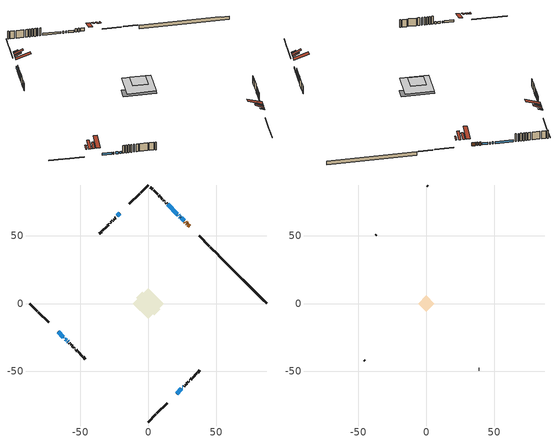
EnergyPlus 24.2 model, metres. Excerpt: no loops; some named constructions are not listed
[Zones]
conditioned space
 floor outside (Floor1 construction): -2.85,0 0,2.85 2.85,0 0,-2.85 z0.91
 floor adiabatic (AdiabaticFloorConstruction): -11.38,0 0,11.38 11.38,0 0,-11.38 z3.35
 floor foundation (Slab1 construction): -8.8,4.38 -4.38,8.8 8.8,-4.38 4.38,-8.8 z-1.32
 wall outside (RimJoist1 construction): 0,-87.2 5.63,-81.57 / -87.2,0 -81.57,-5.63 / 0,87.2 -5.63,81.57 / 51.34,35.86 45.71,41.49 z0.91:1.21
 wall outside (RimJoist2 construction): 6.29,-80.92 13.82,-73.38 / -80.92,-6.29 -73.38,-13.82 / -6.29,80.92 -13.82,73.38 / 45.06,42.14 37.52,49.68 z0.91:1.21
 wall outside (AdiabaticWallConstruction 1): 30.49,56.71 29.25,57.95 / 28.59,58.61 28.29,58.91 / 27.64,59.57 27.05,60.16 z0.91:2.94
 wall outside (AdiabaticWallConstruction): -66.35,-20.85 -62.54,-24.66 / 26.39,60.81 24.21,63 / 20.85,-66.35 24.4,-62.8 / -61.89,-25.32 -61.69,-25.51 / -20.85,66.35 -22.63,64.57 / 23.55,63.65 23.26,63.94 / 25.06,-62.14 25.35,-61.85 / -61.04,-26.16 -60.04,-27.17 / -59.38,-27.82 -58.89,-28.31 / 22.61,64.6 22.06,65.14 / -23.28,63.92 -23.34,63.86 / 21.41,65.79 14.3,72.9 z0.91:2.13
 wall outside (Wall1 construction): 26.01,-61.19 26.54,-60.66 / -58.24,-28.96 -57.7,-29.5 / -24,63.21 -24.53,62.67 / 13.65,73.55 13.11,74.09 z0.91:5.79
 wall outside (Wall2 construction): 27.2,-60 27.44,-59.76 / -57.05,-30.16 -56.81,-30.4 / -25.19,62.01 -25.43,61.77 / 12.46,74.75 12.22,74.99 z0.91:5.79
 wall outside (Wall3 construction): 28.1,-59.11 28.54,-58.66 / -56.15,-31.05 -55.71,-31.49 / -26.08,61.12 -26.53,60.68 / 11.56,75.64 11.12,76.08 z0.91:5.79
 wall outside (Wall4 construction): 29.19,-58.01 29.56,-57.64 / -55.05,-32.15 -54.69,-32.52 / -27.18,60.02 -27.55,59.66 / 10.46,76.74 10.1,77.11 z0.91:5.79
 wall outside (Wall5 construction): 30.22,-56.99 30.49,-56.71 / -54.03,-33.17 -53.75,-33.45 / -28.2,59 -28.48,58.72 / 9.44,77.76 9.16,78.04 z0.91:5.79
 wall outside (Wall6 construction): 31.15,-56.05 32.03,-55.18 / -53.09,-34.11 -52.22,-34.98 / -29.14,58.06 -30.02,57.19 / 8.5,78.7 7.63,79.57 z0.91:5.79
 wall outside (Wall7 construction): 32.68,-54.52 35.75,-51.46 / -51.56,-35.64 -48.5,-38.7 / -30.67,56.53 -33.73,53.47 / 6.97,80.23 3.91,83.29 z0.91:5.79
 wall outside (Wall8 construction): 36.4,-50.8 38.02,-49.18 / -47.84,-39.36 -46.23,-40.97 / -34.39,52.81 -36.01,51.2 / 3.25,83.95 1.64,85.56 z0.91:5.79
 wall foundation (FoundationWall1 construction): 52,35.2,-1.32 52,35.2,0.91 83.68,3.52,0.91 83.68,3.52,0.71 87.2,0,0.71 87.2,0,-1.32
 window (WindowConstruction): -66.35,-20.85 -62.54,-24.66 z0.91:2.13
 window (WindowConstruction 5): 26.39,60.81 24.21,62.99 z0.91:2.13
 window (WindowConstruction 6): 20.85,-66.35 24.4,-62.8 z0.91:2.13
 window (WindowConstruction 1): -61.88,-25.32 -61.7,-25.51 z0.91:2.13
 window (WindowConstruction 7): -20.85,66.35 -22.63,64.57 z0.91:2.13
 window (WindowConstruction 10): 23.55,63.65 23.26,63.94 z0.91:2.13
 window (WindowConstruction 11): 25.06,-62.14 25.35,-61.85 z0.91:2.13
 window (WindowConstruction 2): -61.04,-26.16 -60.04,-27.17 z0.91:2.13
 window (WindowConstruction 3): -59.38,-27.82 -58.89,-28.31 z0.91:2.13
 window (WindowConstruction 8): 22.6,64.6 22.07,65.14 z0.91:2.13
 window (WindowConstruction 9): -23.29,63.92 -23.34,63.86 z0.91:2.13
 window (WindowConstruction 4): 21.41,65.79 14.3,72.9 z0.91:2.13
 door (Door): 30.49,56.71 29.25,57.95 z0.91:2.94
 door (Door 1): 28.59,58.61 28.29,58.91 z0.91:2.94
 door (Door 2): 27.64,59.57 27.05,60.16 z0.91:2.94
 ceiling adiabatic (AdiabaticFloorConstruction): 0,-11.38 11.38,0 0,11.38 -11.38,0 z3.35
 roof outside (Roof1 construction): 14.96,-72.24,5.79 13.11,-70.39,6.66 12.63,-70.88,6.66 14.48,-72.73,5.79; -72.24,-14.96,5.79 -70.39,-13.11,6.66 -70.88,-12.63,6.66 -72.73,-14.48,5.79; -14.96,72.24,5.79 -13.11,70.39,6.66 -12.63,70.88,6.66 -14.48,72.73,5.79; 36.38,50.82,5.79 34.53,48.97,6.66 35.02,48.48,6.66 36.87,50.34,5.79
 roof outside (Roof2 construction): 16.59,-70.61,5.79 13.11,-67.13,8.25 12.14,-68.1,8.25 15.62,-71.58,5.79; -70.61,-16.59,5.79 -67.13,-13.11,8.25 -68.1,-12.14,8.25 -71.58,-15.62,5.79; -16.59,70.61,5.79 -13.11,67.13,8.25 -12.14,68.1,8.25 -15.62,71.58,5.79; 34.75,52.45,5.79 31.27,48.97,8.25 32.24,48,8.25 35.72,51.48,5.79
 roof outside (Roof3 construction): 17.98,-69.22,5.79 15.37,-66.61,7.63 14.64,-67.34,7.63 17.25,-69.95,5.79; -69.22,-17.98,5.79 -66.61,-15.37,7.63 -67.34,-14.64,7.63 -69.95,-17.25,5.79; -17.98,69.22,5.79 -15.37,66.61,7.63 -14.64,67.34,7.63 -17.25,69.95,5.79; 33.36,53.84,5.79 30.75,51.23,7.63 31.48,50.5,7.63 34.09,53.11,5.79
attic - vented
 floor to conditioned space (Floor2 construction Reversed): -6.07,0 0,6.07 6.07,0 0,-6.07 z5.79
 wall outside (Wall9 construction): 38.67,-48.53 39,-48.2 / -45.57,-41.63 -45.25,-41.96 / -36.66,50.54 -36.99,50.22 / 0.98,86.22 0.66,86.55 z0.91:5.79
 roof outside (Roof4 construction): 20.2,-67.01,5.79 14.28,-61.09,8.57 12.73,-62.65,8.57 18.64,-68.56,5.79; -67.01,-20.2,5.79 -61.09,-14.28,8.57 -62.65,-12.73,8.57 -68.56,-18.64,5.79; -20.2,67.01,5.79 -14.28,61.09,8.57 -12.73,62.65,8.57 -18.64,68.56,5.79; 31.15,56.05,5.79 25.24,50.14,8.57 26.79,48.58,8.57 32.71,54.5,5.79
[Construction]
Floor2 construction: ceiling loosefill ins, ceiling stud and cavity, gypsum board
[EnergyManagementSystem:Program]
component_loads_program: Set loads_htg_walls = 0; Set loads_htg_rim_joists = 0; Set loads_htg_foundation_walls = 0; Set loads_htg_floors = 0; Set loads_htg_slabs = 0; Set loads_htg_ceilings = 0; Set loads_htg_roofs = 0; Set loads_htg_windows_conduction = 0; Set loads_htg_windows_solar = 0; Set loads_htg_doors = 0; Set loads_htg_skylights_conduction = 0; Set loads_htg_skylights_solar = 0; Set loads_htg_internal_mass = 0; Set loads_htg_intgains = 0; Set loads_htg_lighting = 0; Set loads_htg_infil = 0; Set loads_htg_mechvent = 0; Set loads_htg_natvent = 0; Set loads_htg_whf = 0; Set loads_htg_ducts = 0; Set loads_clg_walls = 0; Set loads_clg_rim_joists = 0; Set loads_clg_foundation_walls = 0; Set loads_clg_floors = 0; Set loads_clg_slabs = 0; Set loads_clg_ceilings = 0; Set loads_clg_roofs = 0; Set loads_clg_windows_conduction = 0; Set loads_clg_windows_solar = 0; Set loads_clg_doors = 0; Set loads_clg_skylights_conduction = 0; Set loads_clg_skylights_solar = 0; Set loads_clg_internal_mass = 0; Set loads_clg_intgains = 0; Set loads_clg_lighting = 0; Set loads_clg_infil = 0; Set loads_clg_mechvent = 0; Set loads_clg_natvent = 0; Set loads_clg_whf = 0; Set loads_clg_ducts = 0; Set hr_walls = 0; Set hr_walls = hr_walls + s_conv_26 + s_ig_26 + s_sol_26 + s_lgt_26 + s_surf_26; Set hr_walls = hr_walls + s_conv_27 + s_ig_27 + s_sol_27 + s_lgt_27 + s_surf_27; Set hr_walls = hr_walls + s_conv_28 + s_ig_28 + s_sol_28 + s_lgt_28 + s_surf_28; Set hr_walls = hr_walls + s_conv_29 + s_ig_29 + s_sol_29 + s_lgt_29 + s_surf_29; Set hr_walls = hr_walls + s_conv_30 + s_ig_30 + s_sol_30 + s_lgt_30 + s_surf_30; Set hr_walls = hr_walls + s_conv_31 + s_ig_31 + s_sol_31 + s_lgt_31 + s_surf_31; Set hr_walls = hr_walls + s_conv_32 + s_ig_32 + s_sol_32 + s_lgt_32 + s_surf_32; Set hr_walls = hr_walls + s_conv_33 + s_ig_33 + s_sol_33 + s_lgt_33 + s_surf_33; Set hr_walls = hr_walls + s_conv_34 + s_ig_34 + s_sol_34 + s_lgt_34 + s_surf_34; Set hr_walls = hr_walls + s_conv_35 + s_ig_35 + s_sol_35 + s_lgt_35 + s_surf_35; Set hr_walls = hr_walls + s_conv_36 + s_ig_36 + s_sol_36 + s_lgt_36 + s_surf_36; Set hr_walls = hr_walls + s_conv_37 + s_ig_37 + s_sol_37 + s_lgt_37 + s_surf_37; Set hr_walls = hr_walls + s_conv_38 + s_ig_38 + s_sol_38 + s_lgt_38 + s_surf_38; Set hr_walls = hr_walls + s_conv_39 + s_ig_39 + s_sol_39 + s_lgt_39 + s_surf_39; Set hr_walls = hr_walls + s_conv_40 + s_ig_40 + s_sol_40 + s_lgt_40 + s_surf_40; Set hr_walls = hr_walls + s_conv_41 + s_ig_41 + s_sol_41 + s_lgt_41 + s_surf_41; Set hr_walls = hr_walls + s_conv_42 + s_ig_42 + s_sol_42 + s_lgt_42 + s_surf_42; Set hr_walls = hr_walls + s_conv_43 + s_ig_43 + s_sol_43 + s_lgt_43 + s_surf_43; Set hr_walls = hr_walls + s_conv_44 + s_ig_44 + s_sol_44 + s_lgt_44 + s_surf_44; Set hr_walls = hr_walls + s_conv_45 + s_ig_45 + s_sol_45 + s_lgt_45 + s_surf_45; Set hr_walls = hr_walls + s_conv_46 + s_ig_46 + s_sol_46 + s_lgt_46 + s_surf_46; Set hr_walls = hr_walls + s_conv_47 + s_ig_47 + s_sol_47 + s_lgt_47 + s_surf_47; Set hr_walls = hr_walls + s_conv_48 + s_ig_48 + s_sol_48 + s_lgt_48 + s_surf_48; Set hr_walls = hr_walls + s_conv_49 + s_ig_49 + s_sol_49 + s_lgt_49 + s_surf_49; Set hr_walls = hr_walls + s_conv_50 + s_ig_50 + s_sol_50 + s_lgt_50 + s_surf_50; Set hr_walls = hr_walls + s_conv_51 + s_ig_51 + s_sol_51 + s_lgt_51 + s_surf_51; Set hr_walls = hr_walls + s_conv_52 + s_ig_52 + s_sol_52 + s_lgt_52 + s_surf_52; Set hr_walls = hr_walls + s_conv_53 + s_ig_53 + s_sol_53 + s_lgt_53 + s_surf_53; Set hr_walls = hr_walls + s_conv_54 + s_ig_54 + s_sol_54 + s_lgt_54 + s_surf_54; Set hr_walls = hr_walls + s_conv_55 + s_ig_55 + s_sol_55 + s_lgt_55 + s_surf_55; Set hr_walls = hr_walls + s_conv_56 + s_ig_56 + s_sol_56 + s_lgt_56 + s_surf_56; Set hr_walls = hr_walls + s_conv_57 + s_ig_57 + s_sol_57 + s_lgt_57 + s_surf_57; Set hr_rim_joists = 0; Set hr_rim_joists = hr_rim_joists + s_conv_5 + s_ig_5 + s_sol_5 + s_lgt_5 + s_surf_5; Set hr_rim_joists = hr_rim_joists + s_conv_6 + s_ig_6 + s_sol_6 + s_lgt_6 + s_surf_6; Set hr_rim_joists = hr_rim_joists + s_conv_7 + s_ig_7 + s_sol_7 + s_lgt_7 + s_surf_7; Set hr_rim_joists = hr_rim_joists + s_conv_8 + s_ig_8 + s_sol_8 + s_lgt_8 + s_surf_8; Set hr_rim_joists = hr_rim_joists + s_conv_9 + s_ig_9 + s_sol_9 + s_lgt_9 + s_surf_9; Set hr_rim_joists = hr_rim_joists + s_conv_10 + s_ig_10 + s_sol_10 + s_lgt_10 + s_surf_10; Set hr_rim_joists = hr_rim_joists + s_conv_11 + s_ig_11 + s_sol_11 + s_lgt_11 + s_surf_11; Set hr_rim_joists = hr_rim_joists + s_conv_12 + s_ig_12 + s_sol_12 + s_lgt_12 + s_surf_12; Set hr_foundation_walls = 0; Set hr_foundation_walls = hr_foundation_walls + s_conv_2 + s_ig_2 + s_sol_2 + s_lgt_2 + s_surf_2; Set hr_floors = 0; Set hr_floors = hr_floors + s_conv + s_ig + s_sol + s_lgt + s_surf; Set hr_slabs = 0; Set hr_slabs = hr_slabs + s_conv_25 + s_ig_25 + s_sol_25 + s_lgt_25 + s_surf_25; Set hr_ceilings = 0; Set hr_ceilings = hr_ceilings + s_conv_1 + s_ig_1 + s_sol_1 + s_lgt_1 + s_surf_1; Set hr_roofs = 0; Set hr_roofs = hr_roofs + s_conv_13 + s_ig_13 + s_sol_13 + s_lgt_13 + s_surf_13; Set hr_roofs = hr_roofs + s_conv_14 + s_ig_14 + s_sol_14 + s_lgt_14 + s_surf_14; Set hr_roofs = hr_roofs + s_conv_15 + s_ig_15 + s_sol_15 + s_lgt_15 + s_surf_15; Set hr_roofs = hr_roofs + s_conv_16 + s_ig_16 + s_sol_16 + s_lgt_16 + s_surf_16; Set hr_roofs = hr_roofs + s_conv_17 + s_ig_17 + s_sol_17 + s_lgt_17 + s_surf_17; Set hr_roofs = hr_roofs + s_conv_18 + s_ig_18 + s_sol_18 + s_lgt_18 + s_surf_18; Set hr_roofs = hr_roofs + s_conv_19 + s_ig_19 + s_sol_19 + s_lgt_19 + s_surf_19; Set hr_roofs = hr_roofs + s_conv_20 + s_ig_20 + s_sol_20 + s_lgt_20 + s_surf_20; Set hr_roofs = hr_roofs + s_conv_21 + s_ig_21 + s_sol_21 + s_lgt_21 + s_surf_21; Set hr_roofs = hr_roofs + s_conv_22 + s_ig_22 + s_sol_22 + s_lgt_22 + s_surf_22; Set hr_roofs = hr_roofs + s_conv_23 + s_ig_23 + s_sol_23 + s_lgt_23 + s_surf_23; Set hr_roofs = hr_roofs + s_conv_24 + s_ig_24 + s_sol_24 + s_lgt_24 + s_surf_24; Set hr_windows_conduction = 0; Set hr_windows_conduction = hr_windows_conduction + ss_conv_3; Set hr_windows_conduction = hr_windows_conduction + ss_ig_3; Set hr_windows_conduction = hr_windows_conduction + ss_surf_3; Set hr_windows_conduction = hr_windows_conduction + ss_conv_4; Set hr_windows_conduction = hr_windows_conduction + ss_ig_4; Set hr_windows_conduction = hr_windows_conduction + ss_surf_4; Set hr_windows_conduction = hr_windows_conduction + ss_conv_5; Set hr_windows_conduction = hr_windows_conduction + ss_ig_5; Set hr_windows_conduction = hr_windows_conduction + ss_surf_5; Set hr_windows_conduction = hr_windows_conduction + ss_conv_6; Set hr_windows_conduction = hr_windows_conduction + ss_ig_6; Set hr_windows_conduction = hr_windows_conduction + ss_surf_6; Set hr_windows_conduction = hr_windows_conduction + ss_conv_7; Set hr_windows_conduction = hr_windows_conduction + ss_ig_7; Set hr_windows_conduction = hr_windows_conduction + ss_surf_7; Set hr_windows_conduction = hr_windows_conduction + ss_conv_8; Set hr_windows_conduction = hr_windows_conduction + ss_ig_8; Set hr_windows_conduction = hr_windows_conduction + ss_surf_8; Set hr_windows_conduction = hr_windows_conduction + ss_conv_9; Set hr_windows_conduction = hr_windows_conduction + ss_ig_9; Set hr_windows_conduction = hr_windows_conduction + ss_surf_9; Set hr_windows_conduction = hr_windows_conduction + ss_conv_10; Set hr_windows_conduction = hr_windows_conduction + ss_ig_10; Set hr_windows_conduction = hr_windows_conduction + ss_surf_10; Set hr_windows_conduction = hr_windows_conduction + ss_conv_11; Set hr_windows_conduction = hr_windows_conduction + ss_ig_11; Set hr_windows_conduction = hr_windows_conduction + ss_surf_11; Set hr_windows_conduction = hr_windows_conduction + ss_conv_12; Set hr_windows_conduction = hr_windows_conduction + ss_ig_12; Set hr_windows_conduction = hr_windows_conduction + ss_surf_12; Set hr_windows_conduction = hr_windows_conduction + ss_conv_13; Set hr_windows_conduction = hr_windows_conduction + ss_ig_13; Set hr_windows_conduction = hr_windows_conduction + ss_surf_13; Set hr_windows_conduction = hr_windows_conduction + ss_conv_14; Set hr_windows_conduction = hr_windows_conduction + ss_ig_14; Set hr_windows_conduction = hr_windows_conduction + ss_surf_14; Set hr_windows_solar = 0; Set hr_windows_solar = hr_windows_solar - ss_trans_in * ZoneTimestep * 3600 + ss_back_out * ZoneTimestep * 3600 + ss_trans_out * ZoneTimestep * 3600; Set hr_windows_solar = hr_windows_solar - ss_trans_in_1 * ZoneTimestep * 3600 + ss_back_out_1 * ZoneTimestep * 3600 + ss_trans_out_1 * ZoneTimestep * 3600; Set hr_windows_solar = hr_windows_solar - ss_trans_in_2 * ZoneTimestep * 3600 + ss_back_out_2 * ZoneTimestep * 3600 + ss_trans_out_2 * ZoneTimestep * 3600; Set hr_windows_solar = hr_windows_solar - ss_trans_in_3 * ZoneTimestep * 3600 + ss_back_out_3 * ZoneTimestep * 3600 + ss_trans_out_3 * ZoneTimestep * 3600; Set hr_windows_solar = hr_windows_solar - ss_trans_in_4 * ZoneTimestep * 3600 + ss_back_out_4 * ZoneTimestep * 3600 + ss_trans_out_4 * ZoneTimestep * 3600; Set hr_windows_solar = hr_windows_solar - ss_trans_in_5 * ZoneTimestep * 3600 + ss_back_out_5 * ZoneTimestep * 3600 + ss_trans_out_5 * ZoneTimestep * 3600; Set hr_windows_solar = hr_windows_solar - ss_trans_in_6 * ZoneTimestep * 3600 + ss_back_out_6 * ZoneTimestep * 3600 + ss_trans_out_6 * ZoneTimestep * 3600; Set hr_windows_solar = hr_windows_solar - ss_trans_in_7 * ZoneTimestep * 3600 + ss_back_out_7 * ZoneTimestep * 3600 + ss_trans_out_7 * ZoneTimestep * 3600; Set hr_windows_solar = hr_windows_solar - ss_trans_in_8 * ZoneTimestep * 3600 + ss_back_out_8 * ZoneTimestep * 3600 + ss_trans_out_8 * ZoneTimestep * 3600; Set hr_windows_solar = hr_windows_solar - ss_trans_in_9 * ZoneTimestep * 3600 + ss_back_out_9 * ZoneTimestep * 3600 + ss_trans_out_9 * ZoneTimestep * 3600; Set hr_windows_solar = hr_windows_solar - ss_trans_in_10 * ZoneTimestep * 3600 + ss_back_out_10 * ZoneTimestep * 3600 + ss_trans_out_10 * ZoneTimestep * 3600; Set hr_windows_solar = hr_windows_solar - ss_trans_in_11 * ZoneTimestep * 3600 + ss_back_out_11 * ZoneTimestep * 3600 + ss_trans_out_11 * ZoneTimestep * 3600; Set hr_doors = 0; Set hr_doors = hr_doors + ss_sol; Set hr_doors = hr_doors + ss_lgt; Set hr_doors = hr_doors + ss_conv; Set hr_doors = hr_doors + ss_ig; Set hr_doors = hr_doors + ss_surf; Set hr_doors = hr_doors + ss_sol_1; Set hr_doors = hr_doors + ss_lgt_1; Set hr_doors = hr_doors + ss_conv_1; Set hr_doors = hr_doors + ss_ig_1; Set hr_doors = hr_doors + ss_surf_1; Set hr_doors = hr_doors + ss_sol_2; Set hr_doors = hr_doors + ss_lgt_2; Set hr_doors = hr_doors + ss_conv_2; Set hr_doors = hr_doors + ss_ig_2; Set hr_doors = hr_doors + ss_surf_2; Set hr_skylights_conduction = 0; Set hr_skylights_solar = 0; Set hr_internal_mass = 0; Set hr_internal_mass = hr_internal_mass + s_conv_3 + s_ig_3 + s_sol_3 + s_lgt_3 + s_surf_3; Set hr_internal_mass = hr_internal_mass + s_conv_4 + s_ig_4 + s_sol_4 + s_lgt_4 + s_surf_4; Set hr_internal_mass = hr_internal_mass + im_conv + im_ig + im_sol + im_lgt + im_surf; Set hr_internal_mass = hr_internal_mass + im_conv_1 + im_ig_1 + im_sol_1 + im_lgt_1 + im_surf_1; Set hr_intgains = 0; Set hr_intgains = hr_intgains - ig_ee_conv - ig_ee_rad - ig_ee_conv_1 - ig_ee_rad_1 - ig_ee_conv_2 - ig_ee_rad_2 - ig_ee_conv_3 - ig_ee_rad_3 - ig_ee_conv_4 - ig_ee_rad_4 - ig_ee_conv_5 - ig_ee_rad_5 - ig_ee_conv_6 - ig_ee_rad_6 - ig_oe_conv - ig_oe_rad - ig_oe_conv_1 - ig_oe_rad_1 - ig_oe_conv_2 - ig_oe_rad_2 - ig_oe_conv_3 - ig_oe_rad_3 - ig_oe_conv_4 - ig_oe_rad_4 - ig_ppl_conv - ig_ppl_rad; Set hr_lighting = 0; Set hr_lighting = hr_lighting - ig_lgt_conv - ig_lgt_rad - ig_lgt_vis; Set hr_infil = 0; Set hr_infil = hr_infil - airflow_gain + airflow_loss; Set hr_natvent = 0; Set hr_natvent = hr_natvent - airflow_gain_1 + airflow_loss_1; Set hr_whf = 0; Set hr_whf = hr_whf - airflow_gain_2 + airflow_loss_2; Set hr_mechvent = 0; Set hr_mechvent = hr_mechvent - mv_conv - mv_rad - mv_conv_1 - mv_rad_1 - mv_conv_2 - mv_rad_2 - mv_conv_3 - mv_rad_3; Set hr_ducts = 0; Set hr_intgains = hr_intgains + dhw_loss * (1.0*(1-dhw_rtf) + 1.0*dhw_rtf); Set htg_mode = 0; Set clg_mode = 0; If (htg_load_cond > 0); Set htg_mode = 1.0; ElseIf (clg_load_cond > 0); Set clg_mode = 1.0; Else; Set htg_season = 0; Set clg_season = 0; If ((DayOfYear >= 1) && (DayOfYear <= 365)); Set clg_season = 1; EndIf; If ((DayOfYear >= 1) && (DayOfYear <= 365)); Set htg_season = 1; EndIf; If ((airflow_gain_1 <> 0) || (airflow_loss_1 <> 0)) && (clg_season == 1); Set clg_mode = 1.0; ElseIf ((airflow_gain_2 <> 0) || (airflow_loss_2 <> 0)) && (clg_season == 1); Set clg_mode = 1.0; Else; Set Tmid_setpoint = (htg_sp_s_1 + clg_sp_s_1) / 2; If (tin_s_1 > Tmid_setpoint) && (clg_season == 1); Set clg_mode = 1.0; ElseIf (tin_s_1 < Tmid_setpoint) && (htg_season == 1); Set htg_mode = 1.0; EndIf; EndIf; EndIf; Set loads_htg_walls = loads_htg_walls + (hr_walls * htg_mode * 1); Set loads_htg_rim_joists = loads_htg_rim_joists + (hr_rim_joists * htg_mode * 1); Set loads_htg_foundation_walls = loads_htg_foundation_walls + (hr_foundation_walls * htg_mode * 1); Set loads_htg_floors = loads_htg_floors + (hr_floors * htg_mode * 1); Set loads_htg_slabs = loads_htg_slabs + (hr_slabs * htg_mode * 1); Set loads_htg_ceilings = loads_htg_ceilings + (hr_ceilings * htg_mode * 1); Set loads_htg_roofs = loads_htg_roofs + (hr_roofs * htg_mode * 1); Set loads_htg_windows_conduction = loads_htg_windows_conduction + (hr_windows_conduction * htg_mode * 1); Set loads_htg_windows_solar = loads_htg_windows_solar + (hr_windows_solar * htg_mode * 1); Set loads_htg_doors = loads_htg_doors + (hr_doors * htg_mode * 1); Set loads_htg_skylights_conduction = loads_htg_skylights_conduction + (hr_skylights_conduction * htg_mode * 1); Set loads_htg_skylights_solar = loads_htg_skylights_solar + (hr_skylights_solar * htg_mode * 1); Set loads_htg_internal_mass = loads_htg_internal_mass + (hr_internal_mass * htg_mode * 1); Set loads_htg_intgains = loads_htg_intgains + (hr_intgains * htg_mode * 1); Set loads_htg_lighting = loads_htg_lighting + (hr_lighting * htg_mode * 1); Set loads_htg_infil = loads_htg_infil + (hr_infil * htg_mode * 1); Set loads_htg_mechvent = loads_htg_mechvent + (hr_mechvent * htg_mode * 1); Set loads_htg_natvent = loads_htg_natvent + (hr_natvent * htg_mode * 1); Set loads_htg_whf = loads_htg_whf + (hr_whf * htg_mode * 1); Set loads_htg_ducts = loads_htg_ducts + (hr_ducts * htg_mode * 1); Set loads_clg_walls = loads_clg_walls + (-hr_walls * clg_mode * 1); Set loads_clg_rim_joists = loads_clg_rim_joists + (-hr_rim_joists * clg_mode * 1); Set loads_clg_foundation_walls = loads_clg_foundation_walls + (-hr_foundation_walls * clg_mode * 1); Set loads_clg_floors = loads_clg_floors + (-hr_floors * clg_mode * 1); Set loads_clg_slabs = loads_clg_slabs + (-hr_slabs * clg_mode * 1); Set loads_clg_ceilings = loads_clg_ceilings + (-hr_ceilings * clg_mode * 1); Set loads_clg_roofs = loads_clg_roofs + (-hr_roofs * clg_mode * 1); Set loads_clg_windows_conduction = loads_clg_windows_conduction + (-hr_windows_conduction * clg_mode * 1); Set loads_clg_windows_solar = loads_clg_windows_solar + (-hr_windows_solar * clg_mode * 1); Set loads_clg_doors = loads_clg_doors + (-hr_doors * clg_mode * 1); Set loads_clg_skylights_conduction = loads_clg_skylights_conduction + (-hr_skylights_conduction * clg_mode * 1); Set loads_clg_skylights_solar = loads_clg_skylights_solar + (-hr_skylights_solar * clg_mode * 1); Set loads_clg_internal_mass = loads_clg_internal_mass + (-hr_internal_mass * clg_mode * 1); Set loads_clg_intgains = loads_clg_intgains + (-hr_intgains * clg_mode * 1); Set loads_clg_lighting = loads_clg_lighting + (-hr_lighting * clg_mode * 1); Set loads_clg_infil = loads_clg_infil + (-hr_infil * clg_mode * 1); Set loads_clg_mechvent = loads_clg_mechvent + (-hr_mechvent * clg_mode * 1); Set loads_clg_natvent = loads_clg_natvent + (-hr_natvent * clg_mode * 1); Set loads_clg_whf = loads_clg_whf + (-hr_whf * clg_mode * 1); Set loads_clg_ducts = loads_clg_ducts + (-hr_ducts * clg_mode * 1)
fridge_schedule_program: Set Tin = fridge_tin_s*(9.0/5.0)+32.0; Set fridge_schedule_act = 0; If (Hour == 0); Set fridge_schedule_act = (-0.487+0.019*Tin); ElseIf (Hour == 1); Set fridge_schedule_act = (-0.34+0.016*Tin); ElseIf (Hour == 2); Set fridge_schedule_act = (-0.37+0.017*Tin); ElseIf (Hour == 3); Set fridge_schedule_act = (-0.361+0.016*Tin); ElseIf (Hour == 4); Set fridge_schedule_act = (-0.515+0.018*Tin); ElseIf (Hour == 5); Set fridge_schedule_act = (-0.684+0.021*Tin); ElseIf (Hour == 6); Set fridge_schedule_act = (-0.471+0.019*Tin); ElseIf (Hour == 7); Set fridge_schedule_act = (-0.159+0.015*Tin); ElseIf (Hour == 8); Set fridge_schedule_act = (-0.079+0.015*Tin); ElseIf (Hour == 9); Set fridge_schedule_act = (-0.417+0.019*Tin); ElseIf (Hour == 10); Set fridge_schedule_act = (-0.411+0.018*Tin); ElseIf (Hour == 11); Set fridge_schedule_act = (-0.386+0.018*Tin); ElseIf (Hour == 12); Set fridge_schedule_act = (-0.24+0.016*Tin); ElseIf (Hour == 13); Set fridge_schedule_act = (-0.314+0.017*Tin); ElseIf (Hour == 14); Set fridge_schedule_act = (-0.16+0.015*Tin); ElseIf (Hour == 15); Set fridge_schedule_act = (-0.121+0.015*Tin); ElseIf (Hour == 16); Set fridge_schedule_act = (-0.469+0.02*Tin); ElseIf (Hour == 17); Set fridge_schedule_act = (-0.412+0.02*Tin); ElseIf (Hour == 18); Set fridge_schedule_act = (-0.091+0.017*Tin); ElseIf (Hour == 19); Set fridge_schedule_act = (0.077+0.014*Tin); ElseIf (Hour == 20); Set fridge_schedule_act = (-0.118+0.016*Tin); ElseIf (Hour == 21); Set fridge_schedule_act = (-0.247+0.017*Tin); ElseIf (Hour == 22); Set fridge_schedule_act = (-0.445+0.019*Tin); ElseIf (Hour == 23); Set fridge_schedule_act = (-0.544+0.02*Tin); EndIf
infil_program: Set p_m = 0.14; Set p_s = 0.22; Set s_m = 270; Set s_s = 370; Set z_m = 9.99744; Set z_s = 5.702473411804228; Set f_t = (((s_m/z_m)^p_m)*((z_s/s_s)^p_s)); Set Tdiff = tin_s-tout_s; Set dT = @Abs Tdiff; Set c = 0.0865; Set Cs = 0.1063; Set Cw = 0.1513; Set n = 0.65; Set sft = (f_t*0.54); Set temp1 = ((c*Cw)*((sft*site_vw_s)^(2*n)))^2; Set Qinf = (((c*Cs*(dT^n))^2)+temp1)^0.5; Set Qinf = (@Max Qinf 0); Set mech_vent_house_fan_sensible_load_act = 0.0; Set mech_vent_house_fan_latent_load_act = 0.0; Set OASupInPb = out_pb_s; Set OASupInTemp = tout_s; Set OASupInW = out_wt_s; Set OASupRho = (@RhoAirFnPbTdbW OASupInPb OASupInTemp OASupInW); Set OASupCp = (@CpAirFnW OASupInW); Set OASupInEnth = (@HFnTdbW OASupInTemp OASupInW); Set ZoneTemp = tin_s; Set ZoneW = win_s; Set ZoneCp = (@CpAirFnW ZoneW); Set ZoneAirEnth = (@HFnTdbW ZoneTemp ZoneW); Set mech_vent_house_fan_cfis_act = 0.0; Set QWHV_cfis_sup = 0.0; Set QWHV_cfis_suppl_sup = 0.0; Set QWHV_cfis_suppl_exh = 0.0; Set Qrange = 0; Set Qbath = 0; Set Qdryer = 0; Set Qdryer = Qdryer + 0.0001 * clothes_dryer_exhaust_0_sch_s; Set QWHV_sup = 0.0; Set QWHV_exh = 0.0094; Set Qsupply = QWHV_sup + QWHV_cfis_sup + QWHV_cfis_suppl_sup; Set Qexhaust = Qrange + Qbath + Qdryer + QWHV_exh + QWHV_cfis_suppl_exh; Set Qfan = (@Max Qexhaust Qsupply); Set Qducts = 0; If Qducts < 0; Set Qsupply = Qsupply - Qducts; Else; Set Qexhaust = Qexhaust + Qducts; EndIf; Set Qfan_with_ducts = (@Max Qexhaust Qsupply); Set Qimb = (@Abs (Qsupply - Qexhaust)); If Qinf + Qimb > 0; Set Qtot = Qfan_with_ducts + (Qinf^2) / (Qinf + Qimb); Else; Set Qtot = Qfan_with_ducts; EndIf; Set Qinf_adj = Qtot - Qfan; Set infil_flow_act = Qinf_adj; Set infil_program_Qinf = Qinf_adj; Set infil_program_Qfan = Qfan; Set Qload = Qfan; Set Effectiveness_Sens = 0.0; Set Effectiveness_Lat = 0.0; Set Fan_MFR = Qload * OASupRho; Set ZoneInEnth = OASupInEnth; Set ZoneInTemp = OASupInTemp; Set FanTotalToCond = Fan_MFR * (ZoneInEnth - ZoneAirEnth); Set FanSensToCond = Fan_MFR * ZoneCp * (ZoneInTemp - ZoneTemp); Set FanLatToCond = FanTotalToCond - FanSensToCond; Set mech_vent_house_fan_sensible_load_act = mech_vent_house_fan_sensible_load_act + FanSensToCond; Set mech_vent_house_fan_latent_load_act = mech_vent_house_fan_latent_load_act + FanLatToCond
natural_vent_program: Set Tin = tin_s; Set Tout = tout_s; Set Wout = out_wt_s; Set Pbar = out_pb_s; Set Phiout = (@RhFnTdbWPb Tout Wout Pbar); Set MaxHR = 0.0115; Set Tnvsp = (htg_sp_s + clg_sp_s) / 2; Set NVavail = natural_vent_s; Set ClgSsnAvail = cool_season; Set Qnv = 0; Set Qwhf = 0; Set whole_house_fan_mix_act = 0; Set whole_house_fan_act = 0; If ((Wout < MaxHR) && (Tin > Tout) && (Tin > Tnvsp) && (ClgSsnAvail > 0)); Set WHF_Flow = 0; Set Adj = (Tin-Tnvsp)/(Tin-Tout); Set Adj = (@Min Adj 1); Set Adj = (@Max Adj 0); If (WHF_Flow > 0); Set Qwhf = WHF_Flow*Adj; Set whole_house_fan_mix_act = WHF_Flow*Adj; Set WHF_W = 0; Set whole_house_fan_act = WHF_W*Adj; ElseIf (NVavail > 0); Set NVArea = 0.0; Set Cs = 0.00020974007676465283; Set Cw = 3.3902899069050296e-05; Set Tdiff = Tin-Tout; Set dT = (@Abs Tdiff); Set Vwind = site_vw_s; Set SGNV = NVArea*Adj*((((Cs*dT)+(Cw*(Vwind^2)))^0.5)/1000); Set MaxNV = 5.215000369462272; Set Qnv = (@Min SGNV MaxNV); EndIf; EndIf; Set natural_vent_flow_act = Qnv; Set whole_house_fan_flow_act = Qwhf; Set natural_vent_program_Qnv = Qnv; Set natural_vent_program_Qwhf = Qwhf
total_airflows_program: Set total_infil_flow_rate = 0; Set total_mechvent_flow_rate = 0; Set total_natvent_flow_rate = 0; Set total_whf_flow_rate = 0; Set total_infil_flow_rate = total_infil_flow_rate + (infil_program_Qinf * 1); Set total_mechvent_flow_rate = total_mechvent_flow_rate + (infil_program_Qfan * 1); Set total_natvent_flow_rate = total_natvent_flow_rate + (natural_vent_program_Qnv * 1); Set total_whf_flow_rate = total_whf_flow_rate + (natural_vent_program_Qwhf * 1)
total_loads_program: Set loads_htg_tot = 0; Set loads_clg_tot = 0; If htg_load_cond > 0; Set loads_htg_tot = loads_htg_tot + (htg_load_cond - clg_load_cond) * 1.0; EndIf; Set loads_htg_tot = (@Max loads_htg_tot 0); If clg_load_cond > 0; Set loads_clg_tot = loads_clg_tot + (clg_load_cond - htg_load_cond) * 1.0; EndIf; Set loads_clg_tot = (@Max loads_clg_tot 0)
unit_heater_supply_fan_disaggregate_program: Set unit_heater_supply_fan_primary_htg = 0; If unit_heater_htg_coil_s > 0; Set unit_heater_supply_fan_primary_htg = unit_heater_supply_fan_s; EndIf
unmet_hours_program: Set htg_unmet_hours = 0; Set clg_unmet_hours = 0; Set unit_htg_unmet_hours = 0; If ((DayOfYear >= 1) && (DayOfYear <= 365)); Set unit_htg_unmet_hours = unit_htg_unmet_hours + conditioned_space_htg_unmet_s; If unit_htg_unmet_hours > htg_unmet_hours; Set htg_unmet_hours = unit_htg_unmet_hours; EndIf; EndIf; Set unit_clg_unmet_hours = 0; If ((DayOfYear >= 1) && (DayOfYear <= 365)); Set unit_clg_unmet_hours = unit_clg_unmet_hours + conditioned_space_clg_unmet_s; If unit_clg_unmet_hours > clg_unmet_hours; Set clg_unmet_hours = unit_clg_unmet_hours; EndIf; EndIf
water_heater_EC_adj: If WarmupFlag == 0; Set dhw_e_cons = water_heater_energy + water_heater_on_cycle_parasitic + water_heater_off_cycle_parasitic; Set water_heater_ec_adj_act = 0.0 * dhw_e_cons / 1; EndIf
[EnergyManagementSystem:ProgramCallingManager]
air_source_heat_pump_supply_fan_disaggregate_program_calling_manager: EndOfSystemTimestepBeforeHVACReporting; air_source_heat_pump_supply_fan_disaggregate_program
component_loads_program_calling_manager: EndOfZoneTimestepAfterZoneReporting; component_loads_program
fridge_schedule_program_calling_manager: BeginZoneTimestepAfterInitHeatBalance; fridge_schedule_program
infil_program_calling_manager: BeginZoneTimestepAfterInitHeatBalance; infil_program
natural_vent_program_calling_manager: BeginZoneTimestepAfterInitHeatBalance; natural_vent_program
total_airflows_program_calling_manager: EndOfZoneTimestepAfterZoneReporting; total_airflows_program
total_loads_program_calling_manager: EndOfZoneTimestepAfterZoneReporting; total_loads_program
unit_heater_supply_fan_disaggregate_program_calling_manager: EndOfSystemTimestepBeforeHVACReporting; unit_heater_supply_fan_disaggregate_program
unmet_hours_program_calling_manager: EndOfZoneTimestepBeforeZoneReporting; unmet_hours_program
water_heater_EC_adj_ProgramManager: EndOfSystemTimestepBeforeHVACReporting; water_heater_EC_adj
[EnergyManagementSystem:OutputVariable] Type of Data in Variable=Summed
Name | EMS Variable | Update Frequency | EMS Program or Subroutine | Units
air source heat pump supply fan disaggregate clg | air_source_heat_pump_supply_fan_clg | SystemTimestep | air_source_heat_pump_supply_fan_disaggregate_program | J
air source heat pump supply fan disaggregate htg backup | air_source_heat_pump_supply_fan_backup_htg | SystemTimestep | air_source_heat_pump_supply_fan_disaggregate_program | J
air source heat pump supply fan disaggregate htg primary | air_source_heat_pump_supply_fan_primary_htg | SystemTimestep | air_source_heat_pump_supply_fan_disaggregate_program | J
unit heater supply fan disaggregate htg primary | unit_heater_supply_fan_primary_htg | SystemTimestep | unit_heater_supply_fan_disaggregate_program | J
loads_htg_tot_peakload_outvar; loads_htg_tot_annual_outvar; Energy Management System Output Variable 1; Energy Management System Output Variable 45 | loads_htg_tot | ZoneTimestep | total_loads_program | J
loads_clg_tot_peakload_outvar; loads_clg_tot_annual_outvar; Energy Management System Output Variable 2; Energy Management System Output Variable 46 | loads_clg_tot | ZoneTimestep | total_loads_program | J
htg_unmet_hours_annual_outvar; Energy Management System Output Variable 3 | htg_unmet_hours | ZoneTimestep | unmet_hours_program | hr
clg_unmet_hours_annual_outvar; Energy Management System Output Variable 4 | clg_unmet_hours | ZoneTimestep | unmet_hours_program | hr
loads_htg_roofs_annual_outvar; Energy Management System Output Variable 5 | loads_htg_roofs | ZoneTimestep | component_loads_program | J
loads_htg_ceilings_annual_outvar; Energy Management System Output Variable 6 | loads_htg_ceilings | ZoneTimestep | component_loads_program | J
loads_htg_walls_annual_outvar; Energy Management System Output Variable 7 | loads_htg_walls | ZoneTimestep | component_loads_program | J
loads_htg_rim_joists_annual_outvar; Energy Management System Output Variable 8 | loads_htg_rim_joists | ZoneTimestep | component_loads_program | J
loads_htg_foundation_walls_annual_outvar; Energy Management System Output Variable 9 | loads_htg_foundation_walls | ZoneTimestep | component_loads_program | J
loads_htg_doors_annual_outvar; Energy Management System Output Variable 10 | loads_htg_doors | ZoneTimestep | component_loads_program | J
loads_htg_windows_conduction_annual_outvar; Energy Management System Output Variable 11 | loads_htg_windows_conduction | ZoneTimestep | component_loads_program | J
loads_htg_windows_solar_annual_outvar; Energy Management System Output Variable 12 | loads_htg_windows_solar | ZoneTimestep | component_loads_program | J
loads_htg_skylights_conduction_annual_outvar; Energy Management System Output Variable 13 | loads_htg_skylights_conduction | ZoneTimestep | component_loads_program | J
loads_htg_skylights_solar_annual_outvar; Energy Management System Output Variable 14 | loads_htg_skylights_solar | ZoneTimestep | component_loads_program | J
loads_htg_floors_annual_outvar; Energy Management System Output Variable 15 | loads_htg_floors | ZoneTimestep | component_loads_program | J
loads_htg_slabs_annual_outvar; Energy Management System Output Variable 16 | loads_htg_slabs | ZoneTimestep | component_loads_program | J
loads_htg_internal_mass_annual_outvar; Energy Management System Output Variable 17 | loads_htg_internal_mass | ZoneTimestep | component_loads_program | J
loads_htg_infil_annual_outvar; Energy Management System Output Variable 18 | loads_htg_infil | ZoneTimestep | component_loads_program | J
loads_htg_natvent_annual_outvar; Energy Management System Output Variable 19 | loads_htg_natvent | ZoneTimestep | component_loads_program | J
loads_htg_mechvent_annual_outvar; Energy Management System Output Variable 20 | loads_htg_mechvent | ZoneTimestep | component_loads_program | J
loads_htg_whf_annual_outvar; Energy Management System Output Variable 21 | loads_htg_whf | ZoneTimestep | component_loads_program | J
loads_htg_ducts_annual_outvar; Energy Management System Output Variable 22 | loads_htg_ducts | ZoneTimestep | component_loads_program | J
loads_htg_intgains_annual_outvar; Energy Management System Output Variable 23 | loads_htg_intgains | ZoneTimestep | component_loads_program | J
loads_htg_lighting_annual_outvar; Energy Management System Output Variable 24 | loads_htg_lighting | ZoneTimestep | component_loads_program | J
loads_clg_roofs_annual_outvar; Energy Management System Output Variable 25 | loads_clg_roofs | ZoneTimestep | component_loads_program | J
loads_clg_ceilings_annual_outvar; Energy Management System Output Variable 26 | loads_clg_ceilings | ZoneTimestep | component_loads_program | J
loads_clg_walls_annual_outvar; Energy Management System Output Variable 27 | loads_clg_walls | ZoneTimestep | component_loads_program | J
loads_clg_rim_joists_annual_outvar; Energy Management System Output Variable 28 | loads_clg_rim_joists | ZoneTimestep | component_loads_program | J
loads_clg_foundation_walls_annual_outvar; Energy Management System Output Variable 29 | loads_clg_foundation_walls | ZoneTimestep | component_loads_program | J
loads_clg_doors_annual_outvar; Energy Management System Output Variable 30 | loads_clg_doors | ZoneTimestep | component_loads_program | J
loads_clg_windows_conduction_annual_outvar; Energy Management System Output Variable 31 | loads_clg_windows_conduction | ZoneTimestep | component_loads_program | J
loads_clg_windows_solar_annual_outvar; Energy Management System Output Variable 32 | loads_clg_windows_solar | ZoneTimestep | component_loads_program | J
loads_clg_skylights_conduction_annual_outvar; Energy Management System Output Variable 33 | loads_clg_skylights_conduction | ZoneTimestep | component_loads_program | J
loads_clg_skylights_solar_annual_outvar; Energy Management System Output Variable 34 | loads_clg_skylights_solar | ZoneTimestep | component_loads_program | J
loads_clg_floors_annual_outvar; Energy Management System Output Variable 35 | loads_clg_floors | ZoneTimestep | component_loads_program | J
loads_clg_slabs_annual_outvar; Energy Management System Output Variable 36 | loads_clg_slabs | ZoneTimestep | component_loads_program | J
loads_clg_internal_mass_annual_outvar; Energy Management System Output Variable 37 | loads_clg_internal_mass | ZoneTimestep | component_loads_program | J
loads_clg_infil_annual_outvar; Energy Management System Output Variable 38 | loads_clg_infil | ZoneTimestep | component_loads_program | J
loads_clg_natvent_annual_outvar; Energy Management System Output Variable 39 | loads_clg_natvent | ZoneTimestep | component_loads_program | J
loads_clg_mechvent_annual_outvar; Energy Management System Output Variable 40 | loads_clg_mechvent | ZoneTimestep | component_loads_program | J
loads_clg_whf_annual_outvar; Energy Management System Output Variable 41 | loads_clg_whf | ZoneTimestep | component_loads_program | J
loads_clg_ducts_annual_outvar; Energy Management System Output Variable 42 | loads_clg_ducts | ZoneTimestep | component_loads_program | J
loads_clg_intgains_annual_outvar; Energy Management System Output Variable 43 | loads_clg_intgains | ZoneTimestep | component_loads_program | J
loads_clg_lighting_annual_outvar; Energy Management System Output Variable 44 | loads_clg_lighting | ZoneTimestep | component_loads_program | J
[Schedule:Day:Interval]
interior lighting schedule day: No, 01:00, 0.108182, 04:00, 0.0901515, 05:00, 0.0991667, 06:00, 0.162273, 07:00, 0.270455, 08:00, 0.342576, 10:00, 0.369621, 11:00, 0.351591, 12:00, 0.333561, 13:00, 0.324545, 14:00, 0.31553, 15:00, 0.333561, 16:00, 0.369621, 17:00, 0.450758, 18:00, 0.585985, 19:00, 0.775303, 20:00, 0.955606, 21:00, 0.991667, 22:00, 0.712197, 23:00, 0.360606, 24:00, 0.162273
interior lighting schedule day 1: No, 01:00, 0.100909, 04:00, 0.0840909, 05:00, 0.0925, 06:00, 0.151364, 07:00, 0.252273, 08:00, 0.319545, 10:00, 0.344773, 11:00, 0.327955, 12:00, 0.311136, 13:00, 0.302727, 14:00, 0.294318, 15:00, 0.311136, 16:00, 0.344773, 17:00, 0.420455, 18:00, 0.546591, 19:00, 0.723182, 20:00, 0.891364, 21:00, 0.925, 22:00, 0.664318, 23:00, 0.336364, 24:00, 0.151364
interior lighting schedule day 2: No, 01:00, 0.0927273, 04:00, 0.0772727, 05:00, 0.085, 06:00, 0.139091, 07:00, 0.231818, 08:00, 0.293636, 10:00, 0.316818, 11:00, 0.301364, 12:00, 0.285909, 13:00, 0.278182, 14:00, 0.270455, 15:00, 0.285909, 16:00, 0.316818, 17:00, 0.386364, 18:00, 0.502273, 19:00, 0.664545, 20:00, 0.819091, 21:00, 0.85, 22:00, 0.610455, 23:00, 0.309091, 24:00, 0.139091
interior lighting schedule day 3: No, 01:00, 0.0845455, 04:00, 0.0704545, 05:00, 0.0775, 06:00, 0.126818, 07:00, 0.211364, 08:00, 0.267727, 10:00, 0.288864, 11:00, 0.274773, 12:00, 0.260682, 13:00, 0.253636, 14:00, 0.246591, 15:00, 0.260682, 16:00, 0.288864, 17:00, 0.352273, 18:00, 0.457955, 19:00, 0.605909, 20:00, 0.746818, 21:00, 0.775, 22:00, 0.556591, 23:00, 0.281818, 24:00, 0.126818
interior lighting schedule day 4: No, 01:00, 0.0763636, 04:00, 0.0636364, 05:00, 0.07, 06:00, 0.114545, 07:00, 0.190909, 08:00, 0.241818, 10:00, 0.260909, 11:00, 0.248182, 12:00, 0.235455, 13:00, 0.229091, 14:00, 0.222727, 15:00, 0.235455, 16:00, 0.260909, 17:00, 0.318182, 18:00, 0.413636, 19:00, 0.547273, 20:00, 0.674545, 21:00, 0.7, 22:00, 0.502727, 23:00, 0.254545, 24:00, 0.114545
interior lighting schedule day 5: No, 01:00, 0.0727273, 04:00, 0.0606061, 05:00, 0.0666667, 06:00, 0.109091, 07:00, 0.181818, 08:00, 0.230303, 10:00, 0.248485, 11:00, 0.236364, 12:00, 0.224242, 13:00, 0.218182, 14:00, 0.212121, 15:00, 0.224242, 16:00, 0.248485, 17:00, 0.30303, 18:00, 0.393939, 19:00, 0.521212, 20:00, 0.642424, 21:00, 0.666667, 22:00, 0.478788, 23:00, 0.242424, 24:00, 0.109091
interior lighting schedule day 6: No, 01:00, 0.0745455, 04:00, 0.0621212, 05:00, 0.0683333, 06:00, 0.111818, 07:00, 0.186364, 08:00, 0.236061, 10:00, 0.254697, 11:00, 0.242273, 12:00, 0.229848, 13:00, 0.223636, 14:00, 0.217424, 15:00, 0.229848, 16:00, 0.254697, 17:00, 0.310606, 18:00, 0.403788, 19:00, 0.534242, 20:00, 0.658485, 21:00, 0.683333, 22:00, 0.490758, 23:00, 0.248485, 24:00, 0.111818
interior lighting schedule day 7: No, 01:00, 0.08, 04:00, 0.0666667, 05:00, 0.0733333, 06:00, 0.12, 07:00, 0.2, 08:00, 0.253333, 10:00, 0.273333, 11:00, 0.26, 12:00, 0.246667, 13:00, 0.24, 14:00, 0.233333, 15:00, 0.246667, 16:00, 0.273333, 17:00, 0.333333, 18:00, 0.433333, 19:00, 0.573333, 20:00, 0.706667, 21:00, 0.733333, 22:00, 0.526667, 23:00, 0.266667, 24:00, 0.12
interior lighting schedule day 8: No, 01:00, 0.0890909, 04:00, 0.0742424, 05:00, 0.0816667, 06:00, 0.133636, 07:00, 0.222727, 08:00, 0.282121, 10:00, 0.304394, 11:00, 0.289545, 12:00, 0.274697, 13:00, 0.267273, 14:00, 0.259848, 15:00, 0.274697, 16:00, 0.304394, 17:00, 0.371212, 18:00, 0.482576, 19:00, 0.638485, 20:00, 0.78697, 21:00, 0.816667, 22:00, 0.586515, 23:00, 0.29697, 24:00, 0.133636
interior lighting schedule day 9: No, 01:00, 0.0972727, 04:00, 0.0810606, 05:00, 0.0891667, 06:00, 0.145909, 07:00, 0.243182, 08:00, 0.30803, 10:00, 0.332348, 11:00, 0.316136, 12:00, 0.299924, 13:00, 0.291818, 14:00, 0.283712, 15:00, 0.299924, 16:00, 0.332348, 17:00, 0.405303, 18:00, 0.526894, 19:00, 0.697121, 20:00, 0.859242, 21:00, 0.891667, 22:00, 0.640379, 23:00, 0.324242, 24:00, 0.145909
interior lighting schedule day 10: No, 01:00, 0.105455, 04:00, 0.0878788, 05:00, 0.0966667, 06:00, 0.158182, 07:00, 0.263636, 08:00, 0.333939, 10:00, 0.360303, 11:00, 0.342727, 12:00, 0.325152, 13:00, 0.316364, 14:00, 0.307576, 15:00, 0.325152, 16:00, 0.360303, 17:00, 0.439394, 18:00, 0.571212, 19:00, 0.755758, 20:00, 0.931515, 21:00, 0.966667, 22:00, 0.694242, 23:00, 0.351515, 24:00, 0.158182
interior lighting schedule day 11: No, 01:00, 0.109091, 04:00, 0.0909091, 05:00, 0.1, 06:00, 0.163636, 07:00, 0.272727, 08:00, 0.345455, 10:00, 0.372727, 11:00, 0.354545, 12:00, 0.336364, 13:00, 0.327273, 14:00, 0.318182, 15:00, 0.336364, 16:00, 0.372727, 17:00, 0.454545, 18:00, 0.590909, 19:00, 0.781818, 20:00, 0.963636, 21:00, 1, 22:00, 0.718182, 23:00, 0.363636, 24:00, 0.163636
interior lighting schedule default day; occupants schedule default day; clothes dryer schedule default day; cooking range schedule default day; misc plug loads schedule default day; general water use schedule default day; clothes dryer exhaust 0 schedule default day; cooling season schedule day; cooling season schedule day 2; cooling season schedule default day; exterior lighting schedule default day; natural vent schedule default day: No, 24:00, 0
occupants schedule day: No, 05:00, 0.426829, 06:00, 0.719512, 07:00, 1, 08:00, 0.670732, 09:00, 0.329268, 14:00, 0.170732, 15:00, 0.231707, 16:00, 0.329268, 17:00, 0.5, 18:00, 0.670732, 19:00, 0.829268, 21:00, 1, 22:00, 0.853659, 23:00, 0.646341, 24:00, 0.426829
clothes dryer schedule day; clothes dryer exhaust 0 schedule day: No, 01:00, 0.123457, 02:00, 0.0740741, 03:00, 0.0493827, 04:00, 0.0246914, 05:00, 0.0493827, 06:00, 0.0740741, 07:00, 0.197531, 08:00, 0.395062, 09:00, 0.592593, 10:00, 0.839506, 11:00, 0.962963, 12:00, 1, 13:00, 0.91358, 14:00, 0.82716, 15:00, 0.716049, 16:00, 0.753086, 17:00, 0.679012, 18:00, 0.666667, 20:00, 0.62963, 21:00, 0.641975, 22:00, 0.666667, 23:00, 0.54321, 24:00, 0.296296
cooking range schedule day: No, 05:00, 0.0597015, 06:00, 0.11194, 07:00, 0.171642, 08:00, 0.291045, 11:00, 0.343284, 12:00, 0.402985, 13:00, 0.462687, 14:00, 0.343284, 15:00, 0.291045, 16:00, 0.402985, 17:00, 0.567164, 18:00, 1, 19:00, 0.850746, 20:00, 0.432836, 21:00, 0.291045, 22:00, 0.231343, 23:00, 0.171642, 24:00, 0.11194
misc plug loads schedule day: No, 06:00, 0.705882, 07:00, 0.745098, 08:00, 0.803922, 15:00, 0.823529, 16:00, 0.862745, 17:00, 0.921569, 18:00, 0.980392, 19:00, 1, 20:00, 0.980392, 21:00, 0.941176, 22:00, 0.862745, 23:00, 0.784314, 24:00, 0.72549
general water use schedule day: No, 01:00, 0.315068, 03:00, 0.287671, 04:00, 0.342466, 05:00, 0.369863, 06:00, 0.520548, 07:00, 0.60274, 08:00, 0.534247, 10:00, 0.506849, 11:00, 0.465753, 14:00, 0.479452, 15:00, 0.534247, 16:00, 0.589041, 17:00, 0.69863, 18:00, 0.876712, 19:00, 0.890411, 20:00, 0.986301, 21:00, 1, 22:00, 0.863014, 23:00, 0.616438, 24:00, 0.465753
cooling season schedule day 1: No, 24:00, 1
exterior lighting schedule day: No, 01:00, 0.566667, 03:00, 0.524167, 05:00, 0.495833, 06:00, 0.5525, 07:00, 0.623333, 08:00, 0.580833, 09:00, 0.439167, 10:00, 0.354167, 12:00, 0.34, 13:00, 0.354167, 14:00, 0.396667, 15:00, 0.425, 16:00, 0.495833, 17:00, 0.623333, 18:00, 0.793333, 19:00, 0.906667, 20:00, 0.963333, 21:00, 0.991667, 22:00, 0.920833, 23:00, 0.793333, 24:00, 0.665833
exterior lighting schedule day 1: No, 01:00, 0.528571, 03:00, 0.488929, 05:00, 0.4625, 06:00, 0.515357, 07:00, 0.581429, 08:00, 0.541786, 09:00, 0.409643, 10:00, 0.330357, 12:00, 0.317143, 13:00, 0.330357, 14:00, 0.37, 15:00, 0.396429, 16:00, 0.4625, 17:00, 0.581429, 18:00, 0.74, 19:00, 0.845714, 20:00, 0.898571, 21:00, 0.925, 22:00, 0.858929, 23:00, 0.74, 24:00, 0.621071
exterior lighting schedule day 10: No, 01:00, 0.552381, 03:00, 0.510952, 05:00, 0.483333, 06:00, 0.538571, 07:00, 0.607619, 08:00, 0.56619, 09:00, 0.428095, 10:00, 0.345238, 12:00, 0.331429, 13:00, 0.345238, 14:00, 0.386667, 15:00, 0.414286, 16:00, 0.483333, 17:00, 0.607619, 18:00, 0.773333, 19:00, 0.88381, 20:00, 0.939048, 21:00, 0.966667, 22:00, 0.897619, 23:00, 0.773333, 24:00, 0.649048
exterior lighting schedule day 11: No, 01:00, 0.571429, 03:00, 0.528571, 05:00, 0.5, 06:00, 0.557143, 07:00, 0.628571, 08:00, 0.585714, 09:00, 0.442857, 10:00, 0.357143, 12:00, 0.342857, 13:00, 0.357143, 14:00, 0.4, 15:00, 0.428571, 16:00, 0.5, 17:00, 0.628571, 18:00, 0.8, 19:00, 0.914286, 20:00, 0.971429, 21:00, 1, 22:00, 0.928571, 23:00, 0.8, 24:00, 0.671429
exterior lighting schedule day 2: No, 01:00, 0.485714, 03:00, 0.449286, 05:00, 0.425, 06:00, 0.473571, 07:00, 0.534286, 08:00, 0.497857, 09:00, 0.376429, 10:00, 0.303571, 12:00, 0.291429, 13:00, 0.303571, 14:00, 0.34, 15:00, 0.364286, 16:00, 0.425, 17:00, 0.534286, 18:00, 0.68, 19:00, 0.777143, 20:00, 0.825714, 21:00, 0.85, 22:00, 0.789286, 23:00, 0.68, 24:00, 0.570714
exterior lighting schedule day 3: No, 01:00, 0.442857, 03:00, 0.409643, 05:00, 0.3875, 06:00, 0.431786, 07:00, 0.487143, 08:00, 0.453929, 09:00, 0.343214, 10:00, 0.276786, 12:00, 0.265714, 13:00, 0.276786, 14:00, 0.31, 15:00, 0.332143, 16:00, 0.3875, 17:00, 0.487143, 18:00, 0.62, 19:00, 0.708571, 20:00, 0.752857, 21:00, 0.775, 22:00, 0.719643, 23:00, 0.62, 24:00, 0.520357
exterior lighting schedule day 4: No, 01:00, 0.4, 03:00, 0.37, 05:00, 0.35, 06:00, 0.39, 07:00, 0.44, 08:00, 0.41, 09:00, 0.31, 10:00, 0.25, 12:00, 0.24, 13:00, 0.25, 14:00, 0.28, 15:00, 0.3, 16:00, 0.35, 17:00, 0.44, 18:00, 0.56, 19:00, 0.64, 20:00, 0.68, 21:00, 0.7, 22:00, 0.65, 23:00, 0.56, 24:00, 0.47
exterior lighting schedule day 5: No, 01:00, 0.380952, 03:00, 0.352381, 05:00, 0.333333, 06:00, 0.371429, 07:00, 0.419048, 08:00, 0.390476, 09:00, 0.295238, 10:00, 0.238095, 12:00, 0.228571, 13:00, 0.238095, 14:00, 0.266667, 15:00, 0.285714, 16:00, 0.333333, 17:00, 0.419048, 18:00, 0.533333, 19:00, 0.609524, 20:00, 0.647619, 21:00, 0.666667, 22:00, 0.619048, 23:00, 0.533333, 24:00, 0.447619
exterior lighting schedule day 6: No, 01:00, 0.390476, 03:00, 0.36119, 05:00, 0.341667, 06:00, 0.380714, 07:00, 0.429524, 08:00, 0.400238, 09:00, 0.302619, 10:00, 0.244048, 12:00, 0.234286, 13:00, 0.244048, 14:00, 0.273333, 15:00, 0.292857, 16:00, 0.341667, 17:00, 0.429524, 18:00, 0.546667, 19:00, 0.624762, 20:00, 0.66381, 21:00, 0.683333, 22:00, 0.634524, 23:00, 0.546667, 24:00, 0.45881
exterior lighting schedule day 7: No, 01:00, 0.419048, 03:00, 0.387619, 05:00, 0.366667, 06:00, 0.408571, 07:00, 0.460952, 08:00, 0.429524, 09:00, 0.324762, 10:00, 0.261905, 12:00, 0.251429, 13:00, 0.261905, 14:00, 0.293333, 15:00, 0.314286, 16:00, 0.366667, 17:00, 0.460952, 18:00, 0.586667, 19:00, 0.670476, 20:00, 0.712381, 21:00, 0.733333, 22:00, 0.680952, 23:00, 0.586667, 24:00, 0.492381
exterior lighting schedule day 8: No, 01:00, 0.466667, 03:00, 0.431667, 05:00, 0.408333, 06:00, 0.455, 07:00, 0.513333, 08:00, 0.478333, 09:00, 0.361667, 10:00, 0.291667, 12:00, 0.28, 13:00, 0.291667, 14:00, 0.326667, 15:00, 0.35, 16:00, 0.408333, 17:00, 0.513333, 18:00, 0.653333, 19:00, 0.746667, 20:00, 0.793333, 21:00, 0.816667, 22:00, 0.758333, 23:00, 0.653333, 24:00, 0.548333
exterior lighting schedule day 9: No, 01:00, 0.509524, 03:00, 0.47131, 05:00, 0.445833, 06:00, 0.496786, 07:00, 0.560476, 08:00, 0.522262, 09:00, 0.394881, 10:00, 0.318452, 12:00, 0.305714, 13:00, 0.318452, 14:00, 0.356667, 15:00, 0.382143, 16:00, 0.445833, 17:00, 0.560476, 18:00, 0.713333, 19:00, 0.815238, 20:00, 0.86619, 21:00, 0.891667, 22:00, 0.827976, 23:00, 0.713333, 24:00, 0.59869
[Schedule:Week:Daily]
clothes dryer exhaust 0 schedule Week Rule - Jan1-Dec31: clothes dryer exhaust 0 schedule day, clothes dryer exhaust 0 schedule day, clothes dryer exhaust 0 schedule day, clothes dryer exhaust 0 schedule day, clothes dryer exhaust 0 schedule day, clothes dryer exhaust 0 schedule day, clothes dryer exhaust 0 schedule day, clothes dryer exhaust 0 schedule default day, clothes dryer exhaust 0 schedule default day, clothes dryer exhaust 0 schedule default day, clothes dryer exhaust 0 schedule default day, clothes dryer exhaust 0 schedule default day
cooling season schedule Week Rule - Jan1-May26: cooling season schedule day, cooling season schedule day, cooling season schedule day, cooling season schedule day, cooling season schedule day, cooling season schedule day, cooling season schedule day, cooling season schedule default day, cooling season schedule default day, cooling season schedule default day, cooling season schedule default day, cooling season schedule default day
cooling season schedule Week Rule - May27-Jun2: cooling season schedule day, cooling season schedule day, cooling season schedule day, cooling season schedule day, cooling season schedule day, cooling season schedule day 1, cooling season schedule day 1, cooling season schedule default day, cooling season schedule default day, cooling season schedule default day, cooling season schedule default day, cooling season schedule default day
cooling season schedule Week Rule - Jun3-Sep29: cooling season schedule day 1, cooling season schedule day 1, cooling season schedule day 1, cooling season schedule day 1, cooling season schedule day 1, cooling season schedule day 1, cooling season schedule day 1, cooling season schedule default day, cooling season schedule default day, cooling season schedule default day, cooling season schedule default day, cooling season schedule default day
cooling season schedule Week Rule - Sep30-Oct6: cooling season schedule day 1, cooling season schedule day 2, cooling season schedule day 2, cooling season schedule day 2, cooling season schedule day 2, cooling season schedule day 2, cooling season schedule day 2, cooling season schedule default day, cooling season schedule default day, cooling season schedule default day, cooling season schedule default day, cooling season schedule default day
cooling season schedule Week Rule - Oct7-Dec31: cooling season schedule day 2, cooling season schedule day 2, cooling season schedule day 2, cooling season schedule day 2, cooling season schedule day 2, cooling season schedule day 2, cooling season schedule day 2, cooling season schedule default day, cooling season schedule default day, cooling season schedule default day, cooling season schedule default day, cooling season schedule default day
exterior lighting schedule Week Rule - Aug5-Aug25: exterior lighting schedule day 7, exterior lighting schedule day 7, exterior lighting schedule day 7, exterior lighting schedule day 7, exterior lighting schedule day 7, exterior lighting schedule day 7, exterior lighting schedule day 7, exterior lighting schedule default day, exterior lighting schedule default day, exterior lighting schedule default day, exterior lighting schedule default day, exterior lighting schedule default day
exterior lighting schedule Week Rule - Aug26-Sep1: exterior lighting schedule day 7, exterior lighting schedule day 7, exterior lighting schedule day 7, exterior lighting schedule day 7, exterior lighting schedule day 7, exterior lighting schedule day 7, exterior lighting schedule day 8, exterior lighting schedule default day, exterior lighting schedule default day, exterior lighting schedule default day, exterior lighting schedule default day, exterior lighting schedule default day
exterior lighting schedule Week Rule - Sep2-Sep29: exterior lighting schedule day 8, exterior lighting schedule day 8, exterior lighting schedule day 8, exterior lighting schedule day 8, exterior lighting schedule day 8, exterior lighting schedule day 8, exterior lighting schedule day 8, exterior lighting schedule default day, exterior lighting schedule default day, exterior lighting schedule default day, exterior lighting schedule default day, exterior lighting schedule default day
exterior lighting schedule Week Rule - Sep30-Oct6: exterior lighting schedule day 8, exterior lighting schedule day 9, exterior lighting schedule day 9, exterior lighting schedule day 9, exterior lighting schedule day 9, exterior lighting schedule day 9, exterior lighting schedule day 9, exterior lighting schedule default day, exterior lighting schedule default day, exterior lighting schedule default day, exterior lighting schedule default day, exterior lighting schedule default day
exterior lighting schedule Week Rule - Oct7-Oct27: exterior lighting schedule day 9, exterior lighting schedule day 9, exterior lighting schedule day 9, exterior lighting schedule day 9, exterior lighting schedule day 9, exterior lighting schedule day 9, exterior lighting schedule day 9, exterior lighting schedule default day, exterior lighting schedule default day, exterior lighting schedule default day, exterior lighting schedule default day, exterior lighting schedule default day
exterior lighting schedule Week Rule - Oct28-Nov3: exterior lighting schedule day 9, exterior lighting schedule day 9, exterior lighting schedule day 9, exterior lighting schedule day 9, exterior lighting schedule day 10, exterior lighting schedule day 10, exterior lighting schedule day 10, exterior lighting schedule default day, exterior lighting schedule default day, exterior lighting schedule default day, exterior lighting schedule default day, exterior lighting schedule default day
exterior lighting schedule Week Rule - Nov4-Nov24: exterior lighting schedule day 10, exterior lighting schedule day 10, exterior lighting schedule day 10, exterior lighting schedule day 10, exterior lighting schedule day 10, exterior lighting schedule day 10, exterior lighting schedule day 10, exterior lighting schedule default day, exterior lighting schedule default day, exterior lighting schedule default day, exterior lighting schedule default day, exterior lighting schedule default day
exterior lighting schedule Week Rule - Nov25-Dec1: exterior lighting schedule day 10, exterior lighting schedule day 10, exterior lighting schedule day 10, exterior lighting schedule day 10, exterior lighting schedule day 10, exterior lighting schedule day 10, exterior lighting schedule day 11, exterior lighting schedule default day, exterior lighting schedule default day, exterior lighting schedule default day, exterior lighting schedule default day, exterior lighting schedule default day
